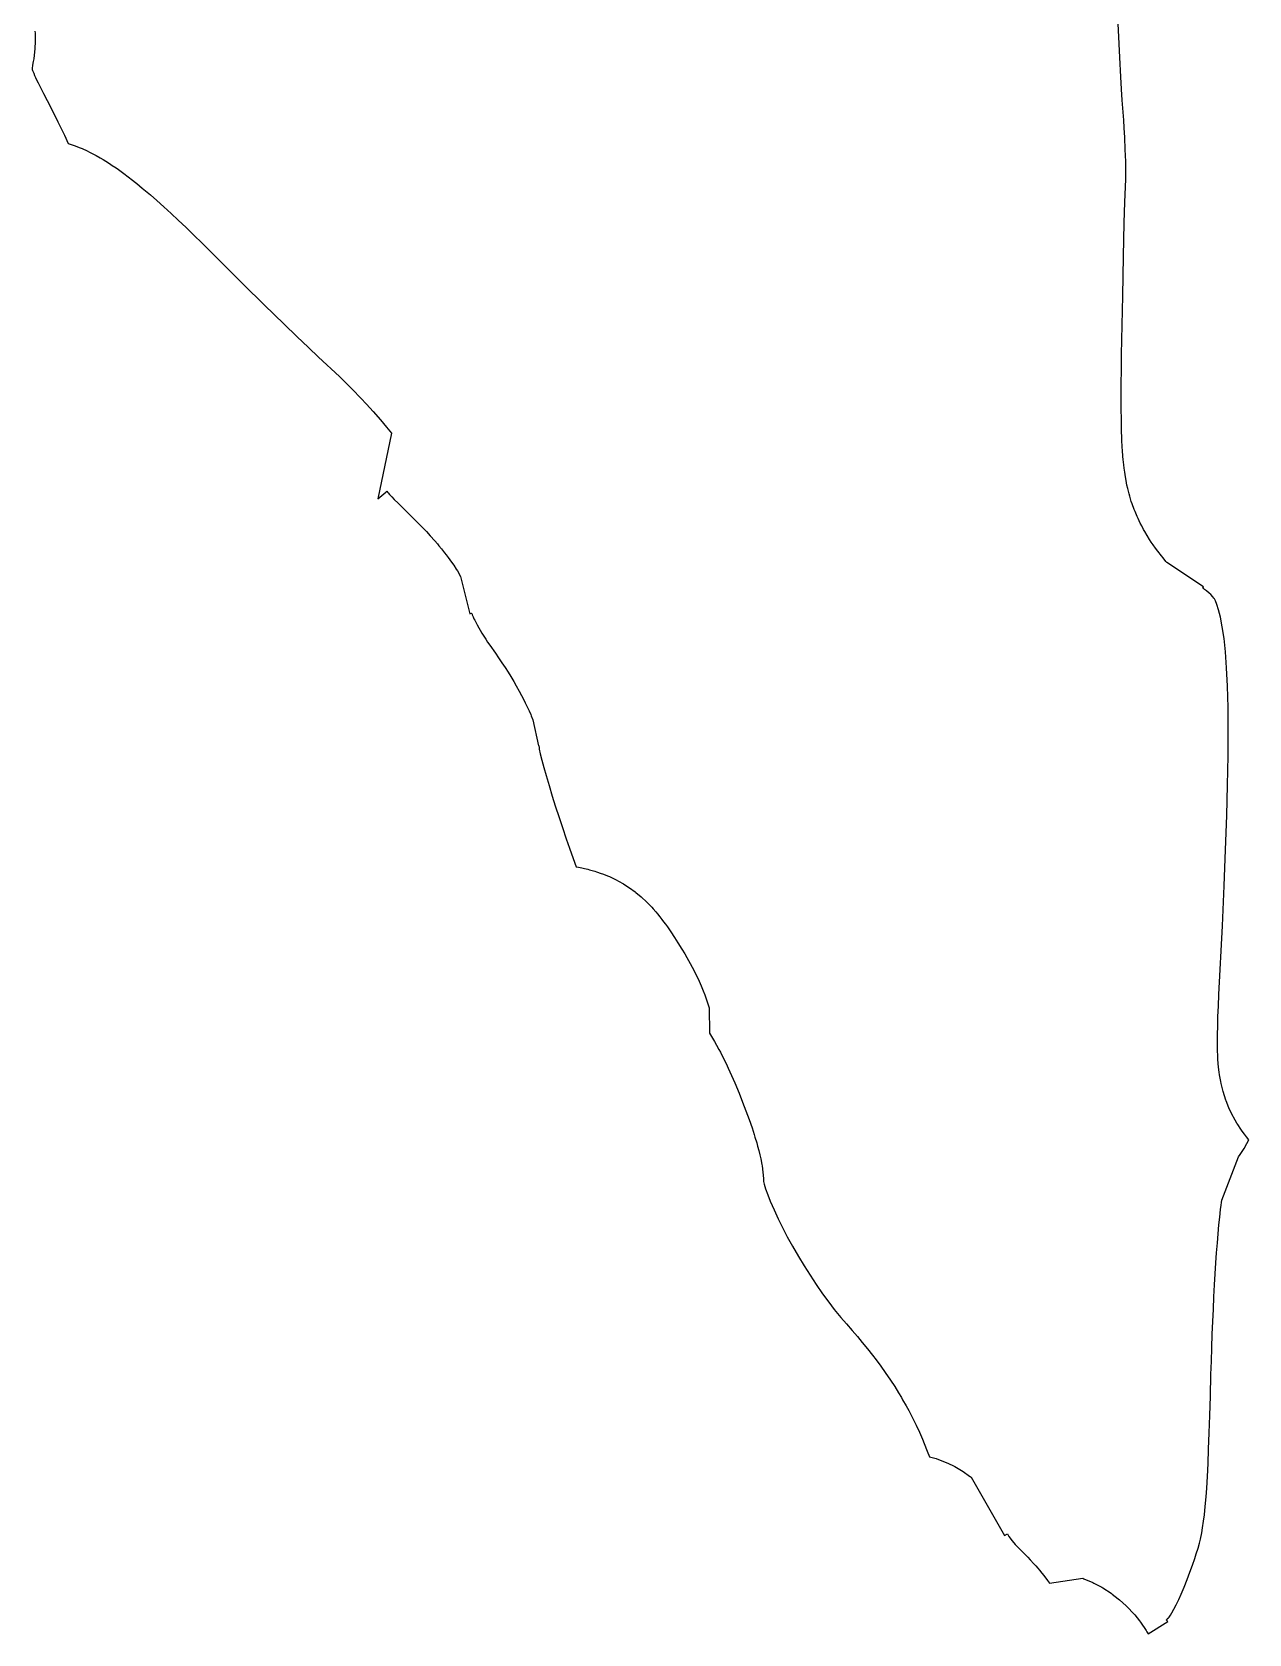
# Model space of a CAD drawing. Header units: metres. Extents: x -0.5 to 50.5, y -0.5 to 50.3.
# Drawn here: x 17.16 to 25.13, y 1.5 to 11.99 of the extents above; entities that cross this region are included whole.
import ezdxf

# ---------------------------------------------------------------- set-up
doc = ezdxf.new("R2010")
doc.units = ezdxf.units.M

msp = doc.modelspace()

# ---------------------------------------------------------------- linework, layer by layer
for p, q in [((17.18, 11.9976), (17.1805, 11.985)), ((17.1805, 11.985), (17.181, 11.9456)), ((24.2781, 11.9132), (24.2722, 12.0466)), ((17.1767, 11.862), (17.1715, 11.8167)), ((17.1784, 11.882), (17.1767, 11.862)), ((17.1808, 11.931), (17.1784, 11.882)), ((17.181, 11.9456), (17.1808, 11.931)), ((24.2824, 11.8252), (24.2781, 11.9132)), ((17.1648, 11.7742), (17.1607, 11.7518)), ((17.1607, 11.7518), (17.1621, 11.7469)), ((17.1621, 11.7469), (17.1644, 11.7397)), ((17.1686, 11.7976), (17.1648, 11.7742)), ((17.1715, 11.8167), (17.1686, 11.7976)), ((24.2892, 11.6983), (24.2824, 11.8252)), ((17.1644, 11.7397), (17.1675, 11.7311)), ((17.1675, 11.7311), (17.1714, 11.7212)), ((17.1714, 11.7212), (17.1778, 11.7061)), ((17.1778, 11.7061), (17.1833, 11.6939)), ((17.1833, 11.6939), (17.1903, 11.6791)), ((17.1903, 11.6791), (17.201, 11.6577)), ((17.201, 11.6577), (17.2367, 11.5894)), ((24.294, 11.6175), (24.2892, 11.6983)), ((17.2367, 11.5894), (17.283, 11.4983)), ((24.2987, 11.5446), (24.294, 11.6175)), ((24.3083, 11.4153), (24.2987, 11.5446)), ((17.283, 11.4983), (17.3302, 11.4033)), ((17.3302, 11.4033), (17.3722, 11.3162)), ((24.3115, 11.3639), (24.3083, 11.4153)), ((24.3151, 11.3014), (24.3115, 11.3639)), ((17.3722, 11.3162), (17.397, 11.2627)), ((17.397, 11.2627), (17.4357, 11.2491)), ((17.4357, 11.2491), (17.4759, 11.2335)), ((17.4759, 11.2335), (17.488, 11.2283)), ((17.488, 11.2283), (17.5208, 11.2135)), ((24.3186, 11.2234), (24.3151, 11.3014)), ((24.3213, 11.1432), (24.3186, 11.2234)), ((17.5208, 11.2135), (17.5363, 11.2059)), ((17.5363, 11.2059), (17.5621, 11.1927)), ((17.5621, 11.1927), (17.5807, 11.1827)), ((17.5807, 11.1827), (17.6078, 11.1674)), ((17.6078, 11.1674), (17.627, 11.1559)), ((17.627, 11.1559), (17.6449, 11.145)), ((17.6449, 11.145), (17.668, 11.1303)), ((17.668, 11.1303), (17.6864, 11.1182)), ((17.6864, 11.1182), (17.7113, 11.1013)), ((24.3221, 11.1013), (24.3213, 11.1432)), ((17.7113, 11.1013), (17.7268, 11.0905)), ((17.7268, 11.0905), (17.7529, 11.0717)), ((17.7529, 11.0717), (17.7983, 11.0377)), ((17.7983, 11.0377), (17.8107, 11.0282)), ((17.8107, 11.0282), (17.8475, 10.9989)), ((24.3192, 10.9773), (24.3219, 11.0273)), ((24.3219, 11.0273), (24.3221, 11.0339)), ((24.3224, 11.0616), (24.3221, 11.1013)), ((24.3221, 11.0339), (24.3224, 11.0616)), ((17.8475, 10.9989), (17.8828, 10.9701)), ((17.8828, 10.9701), (17.9362, 10.9251)), ((17.9362, 10.9251), (17.9785, 10.8882)), ((24.3155, 10.8772), (24.3192, 10.9773)), ((17.9785, 10.8882), (18.0233, 10.848)), ((18.0233, 10.848), (18.072, 10.8035)), ((18.072, 10.8035), (18.1185, 10.7601)), ((24.3118, 10.7428), (24.3155, 10.8772)), ((18.1185, 10.7601), (18.17, 10.7111)), ((18.17, 10.7111), (18.2202, 10.6624)), ((24.3066, 10.5215), (24.3118, 10.7428)), ((18.2202, 10.6624), (18.2741, 10.6094)), ((18.2741, 10.6094), (18.4111, 10.4727)), ((24.3015, 10.2641), (24.3066, 10.5215)), ((18.4111, 10.4727), (18.5453, 10.3397)), ((18.5453, 10.3397), (18.6811, 10.2063)), ((18.6811, 10.2063), (18.8125, 10.0783)), ((24.2947, 9.88008), (24.3015, 10.2641)), ((18.8125, 10.0783), (18.8945, 9.99907)), ((18.8945, 9.99907), (18.9702, 9.92645)), ((18.9702, 9.92645), (19.0371, 9.86292)), ((19.0371, 9.86292), (19.1732, 9.73549)), ((24.2934, 9.7807), (24.2947, 9.88008)), ((24.2923, 9.68787), (24.2934, 9.7807)), ((19.1732, 9.73549), (19.2221, 9.68787)), ((19.2221, 9.68787), (19.2586, 9.65138)), ((19.2586, 9.65138), (19.3143, 9.59366)), ((24.2919, 9.605), (24.2923, 9.68787)), ((19.3143, 9.59366), (19.3511, 9.5544)), ((19.3511, 9.5544), (19.3946, 9.50642)), ((24.292, 9.52757), (24.2919, 9.605)), ((19.3946, 9.50642), (19.4412, 9.45299)), ((19.4412, 9.45299), (19.4825, 9.4037)), ((24.2926, 9.45343), (24.292, 9.52757)), ((24.2938, 9.39069), (24.2926, 9.45343)), ((19.5135, 9.36554), (19.4255, 8.93533)), ((19.4825, 9.4037), (19.5135, 9.36554)), ((24.2961, 9.32388), (24.2938, 9.39069)), ((24.2987, 9.27139), (24.2961, 9.32388)), ((24.2998, 9.25438), (24.2987, 9.27139)), ((24.303, 9.21208), (24.2998, 9.25438)), ((24.3048, 9.19252), (24.303, 9.21208)), ((24.3084, 9.15733), (24.3048, 9.19252)), ((24.3109, 9.13582), (24.3084, 9.15733)), ((24.3144, 9.1098), (24.3109, 9.13582)), ((24.3191, 9.07962), (24.3144, 9.1098)), ((24.3235, 9.05469), (24.3191, 9.07962)), ((24.3296, 9.02423), (24.3235, 9.05469)), ((24.3341, 9.00403), (24.3296, 9.02423)), ((19.4255, 8.93533), (19.4767, 8.97829)), ((19.4767, 8.97829), (19.4839, 8.98468)), ((19.4839, 8.98468), (19.4841, 8.98447)), ((19.4841, 8.98447), (19.4843, 8.98468)), ((19.4843, 8.98468), (19.489, 8.9791)), ((19.489, 8.9791), (19.4892, 8.97923)), ((19.4892, 8.97923), (19.4918, 8.97574)), ((19.4918, 8.97574), (19.5016, 8.96469)), ((19.5016, 8.96469), (19.5168, 8.94841)), ((19.5168, 8.94841), (19.5326, 8.93198)), ((19.5326, 8.93198), (19.5572, 8.90698)), ((24.3431, 8.96848), (24.3341, 9.00403)), ((24.3473, 8.95328), (24.3431, 8.96848)), ((24.3579, 8.9184), (24.3473, 8.95328)), ((24.3628, 8.90378), (24.3579, 8.9184)), ((19.5572, 8.90698), (19.6115, 8.85281)), ((19.6115, 8.85281), (19.6508, 8.81422)), ((19.6508, 8.81422), (19.6821, 8.78304)), ((24.377, 8.86504), (24.3628, 8.90378)), ((24.3823, 8.85173), (24.377, 8.86504)), ((24.3963, 8.81902), (24.3823, 8.85173)), ((24.4018, 8.80695), (24.3963, 8.81902)), ((19.6821, 8.78304), (19.714, 8.75053)), ((19.714, 8.75053), (19.7423, 8.72073)), ((19.7423, 8.72073), (19.768, 8.69281)), ((24.4167, 8.77634), (24.4018, 8.80695)), ((24.4257, 8.75905), (24.4167, 8.77634)), ((24.4384, 8.73549), (24.4257, 8.75905)), ((24.4459, 8.72211), (24.4384, 8.73549)), ((24.4616, 8.69551), (24.4459, 8.72211)), ((19.768, 8.69281), (19.7969, 8.66054)), ((19.7969, 8.66054), (19.8145, 8.64034)), ((19.8145, 8.64034), (19.8246, 8.62834)), ((19.8246, 8.62834), (19.8412, 8.60834)), ((19.8412, 8.60834), (19.8619, 8.58261)), ((24.4773, 8.67014), (24.4616, 8.69551)), ((24.4888, 8.65247), (24.4773, 8.67014)), ((24.5011, 8.63437), (24.4888, 8.65247)), ((24.5164, 8.61249), (24.5011, 8.63437)), ((24.5308, 8.59279), (24.5164, 8.61249)), ((19.8619, 8.58261), (19.8729, 8.56844)), ((19.8729, 8.56844), (19.8851, 8.55229)), ((19.8851, 8.55229), (19.8966, 8.53667)), ((19.8966, 8.53667), (19.9081, 8.5206)), ((19.9081, 8.5206), (19.9221, 8.50024)), ((19.9221, 8.50024), (19.9384, 8.47523)), ((24.5545, 8.5621), (24.5308, 8.59279)), ((24.5655, 8.54858), (24.5545, 8.5621)), ((24.5845, 8.52634), (24.5655, 8.54858)), ((24.5914, 8.51857), (24.5845, 8.52634)), ((24.8298, 8.35944), (24.5914, 8.51857)), ((19.9384, 8.47523), (19.9458, 8.46339)), ((19.9458, 8.46339), (19.9669, 8.4274)), ((19.9669, 8.4274), (20.0271, 8.18373)), ((24.8248, 8.35217), (24.8298, 8.35944)), ((24.8307, 8.34795), (24.8248, 8.35217)), ((24.8306, 8.34781), (24.8307, 8.34795)), ((24.8326, 8.34657), (24.8306, 8.34781)), ((24.8325, 8.34642), (24.8326, 8.34657)), ((24.8359, 8.34439), (24.8325, 8.34642)), ((24.8357, 8.3441), (24.8359, 8.34439)), ((24.8381, 8.34271), (24.8357, 8.3441)), ((24.8493, 8.334), (24.8381, 8.34271)), ((24.8685, 8.31705), (24.8493, 8.334)), ((24.8777, 8.30826), (24.8685, 8.31705)), ((24.8911, 8.29459), (24.8777, 8.30826)), ((24.8989, 8.28506), (24.8911, 8.29459)), ((24.902, 8.28049), (24.8989, 8.28506)), ((20.0271, 8.18373), (20.0386, 8.1881)), ((20.0386, 8.1881), (20.0396, 8.18547)), ((20.0396, 8.18547), (20.0398, 8.18555)), ((20.0398, 8.18555), (20.0419, 8.17973)), ((20.0419, 8.17973), (20.042, 8.17981)), ((20.042, 8.17981), (20.0429, 8.17668)), ((24.9088, 8.26741), (24.902, 8.28049)), ((24.9181, 8.24487), (24.9088, 8.26741)), ((24.9297, 8.20917), (24.9181, 8.24487)), ((24.9416, 8.1617), (24.9297, 8.20917)), ((20.0429, 8.17668), (20.0483, 8.16316)), ((20.0483, 8.16316), (20.0541, 8.15051)), ((20.0541, 8.15051), (20.059, 8.14047)), ((20.059, 8.14047), (20.0655, 8.12782)), ((20.0655, 8.12782), (20.075, 8.10994)), ((20.075, 8.10994), (20.0858, 8.09061)), ((20.0858, 8.09061), (20.0938, 8.07687)), ((20.0938, 8.07687), (20.106, 8.05666)), ((24.9538, 8.09758), (24.9416, 8.1617)), ((24.9648, 8.02141), (24.9538, 8.09758)), ((20.106, 8.05666), (20.1181, 8.03717)), ((20.1181, 8.03717), (20.1313, 8.01653)), ((20.1313, 8.01653), (20.1438, 7.99763)), ((20.1438, 7.99763), (20.1571, 7.97852)), ((20.1571, 7.97852), (20.1954, 7.92442)), ((24.9739, 7.93452), (24.9648, 8.02141)), ((20.1954, 7.92442), (20.2157, 7.89507)), ((20.2157, 7.89507), (20.2373, 7.86278)), ((24.9818, 7.82848), (24.9739, 7.93452)), ((20.2373, 7.86278), (20.2577, 7.83167)), ((20.2577, 7.83167), (20.2777, 7.80013)), ((20.2777, 7.80013), (20.295, 7.77213)), ((20.295, 7.77213), (20.3146, 7.73956)), ((24.9875, 7.70824), (24.9818, 7.82848)), ((20.3146, 7.73956), (20.3308, 7.71172)), ((20.3308, 7.71172), (20.3504, 7.6769)), ((20.3504, 7.6769), (20.3657, 7.64854)), ((24.9913, 7.56859), (24.9875, 7.70824)), ((20.3657, 7.64854), (20.3757, 7.62943)), ((20.3757, 7.62943), (20.3901, 7.60078)), ((20.3901, 7.60078), (20.4034, 7.57324)), ((20.4034, 7.57324), (20.4154, 7.54677)), ((24.9928, 7.41637), (24.9913, 7.56859)), ((20.4154, 7.54677), (20.4257, 7.52286)), ((20.4257, 7.52286), (20.4292, 7.51413)), ((20.4292, 7.51413), (20.4394, 7.48775)), ((20.4394, 7.48775), (20.4762, 7.3188)), ((24.9919, 7.25323), (24.9928, 7.41637)), ((20.4762, 7.3188), (20.4782, 7.31917)), ((20.4782, 7.31917), (20.4801, 7.30804)), ((20.4801, 7.30804), (20.4803, 7.30804)), ((20.4803, 7.30804), (20.4809, 7.30266)), ((20.4809, 7.30266), (20.4819, 7.29626)), ((20.4819, 7.29626), (20.4884, 7.26639)), ((20.4884, 7.26639), (20.4988, 7.22401)), ((24.9886, 7.06015), (24.9919, 7.25323)), ((20.4988, 7.22401), (20.5112, 7.17734)), ((20.5112, 7.17734), (20.5263, 7.12376)), ((20.5263, 7.12376), (20.5455, 7.0582)), ((20.5455, 7.0582), (20.5666, 6.98877)), ((24.9834, 6.86337), (24.9886, 7.06015)), ((20.5666, 6.98877), (20.5867, 6.92487)), ((20.5867, 6.92487), (20.6113, 6.84904)), ((20.6113, 6.84904), (20.6329, 6.78355)), ((24.9756, 6.63744), (24.9834, 6.86337)), ((20.6329, 6.78355), (20.6583, 6.70911)), ((20.6583, 6.70911), (20.6792, 6.64964)), ((20.6792, 6.64964), (20.7041, 6.5808)), ((24.966, 6.40227), (24.9756, 6.63744)), ((20.7041, 6.5808), (20.7243, 6.52737)), ((20.7243, 6.52737), (20.7388, 6.52454)), ((20.7388, 6.52454), (20.7602, 6.52003)), ((20.7602, 6.52003), (20.7779, 6.51604)), ((20.7779, 6.51604), (20.7998, 6.51073)), ((20.7998, 6.51073), (20.811, 6.50781)), ((20.811, 6.50781), (20.845, 6.49808)), ((20.845, 6.49808), (20.8559, 6.49466)), ((20.8559, 6.49466), (20.8878, 6.48383)), ((20.8878, 6.48383), (20.8967, 6.48056)), ((20.8967, 6.48056), (20.9358, 6.46492)), ((20.9358, 6.46492), (20.9413, 6.46252)), ((20.9413, 6.46252), (20.9763, 6.44624)), ((20.9763, 6.44624), (20.9802, 6.44427)), ((20.9802, 6.44427), (21.0283, 6.41782)), ((21.0283, 6.41782), (21.0327, 6.41521)), ((21.0327, 6.41521), (21.0689, 6.39194)), ((24.9539, 6.14012), (24.966, 6.40227)), ((21.0689, 6.39194), (21.0728, 6.38925)), ((21.0728, 6.38925), (21.1092, 6.36272)), ((21.1092, 6.36272), (21.1148, 6.35828)), ((21.1148, 6.35828), (21.1481, 6.33058)), ((21.1481, 6.33058), (21.1537, 6.32556)), ((21.1537, 6.32556), (21.1807, 6.30049)), ((21.1807, 6.30049), (21.1883, 6.293)), ((21.1883, 6.293), (21.2183, 6.26175)), ((21.2183, 6.26175), (21.2271, 6.252)), ((21.2271, 6.252), (21.2446, 6.23186)), ((21.2446, 6.23186), (21.2547, 6.2198)), ((21.2547, 6.2198), (21.2708, 6.19995)), ((21.2708, 6.19995), (21.2843, 6.18257)), ((21.2843, 6.18257), (21.2961, 6.16695)), ((21.2961, 6.16695), (21.3078, 6.15103)), ((21.3078, 6.15103), (21.3205, 6.13321)), ((21.3205, 6.13321), (21.3425, 6.10101)), ((21.3425, 6.10101), (21.3668, 6.06438)), ((24.9313, 5.69087), (24.9539, 6.14012)), ((21.3668, 6.06438), (21.3891, 6.02927)), ((21.3891, 6.02927), (21.4146, 5.9884)), ((21.4146, 5.9884), (21.4337, 5.95663)), ((21.4337, 5.95663), (21.4473, 5.93346)), ((21.4473, 5.93346), (21.4691, 5.8947)), ((21.4691, 5.8947), (21.4824, 5.87021)), ((21.4824, 5.87021), (21.5038, 5.82877)), ((21.5038, 5.82877), (21.5136, 5.80893)), ((21.5136, 5.80893), (21.5212, 5.79315)), ((21.5212, 5.79315), (21.5283, 5.77782)), ((21.5283, 5.77782), (21.5418, 5.74728)), ((21.5418, 5.74728), (21.5549, 5.71581)), ((21.5549, 5.71581), (21.5656, 5.68832)), ((21.5656, 5.68832), (21.5748, 5.66252)), ((24.9279, 5.61476), (24.9313, 5.69087)), ((21.5748, 5.66252), (21.5789, 5.6503)), ((21.5789, 5.6503), (21.5896, 5.616)), ((21.5896, 5.616), (21.5931, 5.6037)), ((21.5931, 5.6037), (21.5956, 5.43803)), ((24.9252, 5.54694), (24.9279, 5.61476)), ((24.9222, 5.42799), (24.9233, 5.48419)), ((24.9233, 5.48419), (24.9252, 5.54694)), ((21.5956, 5.43803), (21.6161, 5.40561)), ((21.6161, 5.40561), (21.6299, 5.38228)), ((21.6299, 5.38228), (21.6429, 5.35924)), ((21.6429, 5.35924), (21.6581, 5.33124)), ((24.9222, 5.36963), (24.9222, 5.42799)), ((24.9223, 5.354), (24.9222, 5.36963)), ((24.9231, 5.31743), (24.9223, 5.354)), ((21.6581, 5.33124), (21.6673, 5.31372)), ((21.6673, 5.31372), (21.6845, 5.27992)), ((21.6845, 5.27992), (21.6914, 5.26596)), ((21.6914, 5.26596), (21.7119, 5.22314)), ((24.9239, 5.29541), (24.9231, 5.31743)), ((24.9254, 5.26785), (24.9239, 5.29541)), ((24.9274, 5.23964), (24.9254, 5.26785)), ((21.7119, 5.22314), (21.7186, 5.20905)), ((21.7186, 5.20905), (21.7404, 5.16084)), ((21.7404, 5.16084), (21.7618, 5.11185)), ((24.9297, 5.21529), (24.9274, 5.23964)), ((24.9336, 5.18178), (24.9297, 5.21529)), ((24.936, 5.1647), (24.9336, 5.18178)), ((24.9435, 5.12086), (24.936, 5.1647)), ((21.7618, 5.11185), (21.7899, 5.04468)), ((21.7899, 5.04468), (21.8133, 4.9863)), ((24.9462, 5.10806), (24.9435, 5.12086)), ((24.9566, 5.0643), (24.9462, 5.10806)), ((24.9587, 5.05653), (24.9566, 5.0643)), ((24.9765, 5.00005), (24.9587, 5.05653)), ((21.8133, 4.9863), (21.8351, 4.92917)), ((21.8351, 4.92917), (21.8557, 4.87276)), ((24.9784, 4.99503), (24.9765, 5.00005)), ((24.9965, 4.94966), (24.9784, 4.99503)), ((24.9993, 4.94342), (24.9965, 4.94966)), ((25.0241, 4.89282), (24.9993, 4.94342)), ((21.8557, 4.87276), (21.8748, 4.81737)), ((25.0266, 4.88824), (25.0241, 4.89282)), ((25.0492, 4.84935), (25.0266, 4.88824)), ((25.0545, 4.84084), (25.0492, 4.84935)), ((25.076, 4.80835), (25.0545, 4.84084)), ((21.8748, 4.81737), (21.8888, 4.77432)), ((21.8888, 4.77432), (21.8941, 4.75754)), ((21.8941, 4.75754), (21.9052, 4.72009)), ((21.9052, 4.72009), (21.9113, 4.69865)), ((25.0841, 4.79686), (25.076, 4.80835)), ((25.0993, 4.776), (25.0841, 4.79686)), ((25.1114, 4.76007), (25.0993, 4.776)), ((25.1282, 4.73863), (25.1114, 4.76007)), ((25.1145, 4.71449), (25.1282, 4.73863)), ((21.9113, 4.69865), (21.9192, 4.66907)), ((21.9192, 4.66907), (21.9261, 4.64064)), ((21.9261, 4.64064), (21.9316, 4.61607)), ((21.9316, 4.61607), (21.9388, 4.5787)), ((24.9508, 4.34441), (25.0604, 4.6282)), ((25.0604, 4.6282), (25.0708, 4.64398)), ((25.0708, 4.64398), (25.0958, 4.68353)), ((25.0958, 4.68353), (25.1145, 4.71449)), ((21.9388, 4.5787), (21.9404, 4.56911)), ((21.9404, 4.56911), (21.9492, 4.48711)), ((21.9492, 4.48711), (21.9502, 4.46602)), ((21.9502, 4.46602), (21.9543, 4.44916)), ((21.9543, 4.44916), (21.9633, 4.41943)), ((21.9633, 4.41943), (21.9777, 4.37872)), ((21.9777, 4.37872), (21.9941, 4.3372)), ((21.9941, 4.3372), (22.0186, 4.28036)), ((24.9422, 4.28284), (24.946, 4.31184)), ((24.946, 4.31184), (24.9484, 4.32892)), ((24.9484, 4.32892), (24.9508, 4.34441)), ((22.0186, 4.28036), (22.0453, 4.22301)), ((22.0453, 4.22301), (22.074, 4.16507)), ((24.9313, 4.18266), (24.9364, 4.23282)), ((24.9364, 4.23282), (24.9422, 4.28284)), ((22.074, 4.16507), (22.1056, 4.10474)), ((22.1056, 4.10474), (22.1394, 4.0433)), ((24.9211, 4.06432), (24.926, 4.1237)), ((24.926, 4.1237), (24.9313, 4.18266)), ((22.1394, 4.0433), (22.1789, 3.97482)), ((24.9119, 3.93498), (24.9164, 4.0002)), ((24.9164, 4.0002), (24.9211, 4.06432)), ((22.1789, 3.97482), (22.2154, 3.91441)), ((22.2154, 3.91441), (22.2543, 3.85291)), ((24.9073, 3.86215), (24.9119, 3.93498)), ((22.2543, 3.85291), (22.2945, 3.79207)), ((22.2945, 3.79207), (22.3363, 3.7318)), ((24.899, 3.71115), (24.903, 3.78915)), ((24.903, 3.78915), (24.9073, 3.86215)), ((22.3363, 3.7318), (22.377, 3.67598)), ((22.377, 3.67598), (22.4135, 3.62851)), ((24.8951, 3.63162), (24.899, 3.71115)), ((22.4135, 3.62851), (22.455, 3.57733)), ((22.455, 3.57733), (22.4927, 3.534)), ((24.8915, 3.54927), (24.8951, 3.63162)), ((22.4927, 3.534), (22.5298, 3.49226)), ((22.5298, 3.49226), (22.565, 3.45142)), ((24.8849, 3.37843), (24.8881, 3.46669)), ((24.8881, 3.46669), (24.8915, 3.54927)), ((22.565, 3.45142), (22.5966, 3.41347)), ((22.5966, 3.41347), (22.631, 3.37123)), ((22.631, 3.37123), (22.664, 3.32907)), ((24.882, 3.29112), (24.8849, 3.37843)), ((22.664, 3.32907), (22.6865, 3.29956)), ((22.6865, 3.29956), (22.7178, 3.25703)), ((22.7178, 3.25703), (22.746, 3.21733)), ((24.8793, 3.20229), (24.882, 3.29112)), ((22.746, 3.21733), (22.7807, 3.16652)), ((22.7807, 3.16652), (22.8086, 3.12378)), ((24.8756, 3.06061), (24.8793, 3.20229)), ((22.8086, 3.12378), (22.8346, 3.08228)), ((22.8346, 3.08228), (22.8524, 3.05275)), ((22.8524, 3.05275), (22.8608, 3.03844)), ((24.8718, 2.93477), (24.8756, 3.06061)), ((22.8608, 3.03844), (22.8839, 2.9978)), ((22.8839, 2.9978), (22.9005, 2.96756)), ((22.9005, 2.96756), (22.9233, 2.92422)), ((22.9233, 2.92422), (22.9319, 2.90736)), ((22.9319, 2.90736), (22.9495, 2.87109)), ((22.9495, 2.87109), (22.9704, 2.82602)), ((24.8682, 2.8221), (24.8718, 2.93477)), ((22.9704, 2.82602), (22.9837, 2.79599)), ((22.9837, 2.79599), (22.991, 2.77892)), ((22.991, 2.77892), (23.0024, 2.75107)), ((23.0024, 2.75107), (23.0221, 2.70026)), ((24.8642, 2.71458), (24.8682, 2.8221)), ((23.0221, 2.70026), (23.0358, 2.66376)), ((23.0358, 2.66376), (23.0722, 2.65511)), ((23.0722, 2.65511), (23.08, 2.65257)), ((23.08, 2.65257), (23.1507, 2.62523)), ((23.1507, 2.62523), (23.1557, 2.62299)), ((23.1557, 2.62299), (23.1978, 2.6024)), ((24.8602, 2.62051), (24.8642, 2.71458)), ((23.1978, 2.6024), (23.2014, 2.60052)), ((23.2014, 2.60052), (23.2452, 2.57523)), ((23.2452, 2.57523), (23.2498, 2.57231)), ((23.2498, 2.57231), (23.3049, 2.53423)), ((23.3049, 2.53423), (23.3101, 2.53023)), ((23.3101, 2.53023), (23.5276, 2.14828)), ((24.8515, 2.46007), (24.856, 2.53539)), ((24.856, 2.53539), (24.8602, 2.62051)), ((24.8474, 2.40221), (24.8515, 2.46007)), ((24.8362, 2.2843), (24.842, 2.33917)), ((24.842, 2.33917), (24.8474, 2.40221)), ((24.8245, 2.19975), (24.8309, 2.24249)), ((24.8309, 2.24249), (24.8362, 2.2843)), ((23.5276, 2.14828), (23.5468, 2.15962)), ((23.5468, 2.15962), (23.5518, 2.15126)), ((23.5518, 2.15126), (23.5522, 2.15147)), ((23.5522, 2.15147), (23.5564, 2.14342)), ((23.5564, 2.14342), (23.5639, 2.13243)), ((23.5639, 2.13243), (23.576, 2.11659)), ((23.576, 2.11659), (23.5894, 2.10052)), ((23.5894, 2.10052), (23.598, 2.09071)), ((24.7947, 2.06657), (24.8035, 2.09914)), ((24.8035, 2.09914), (24.81, 2.12567)), ((24.81, 2.12567), (24.8186, 2.1666)), ((24.8186, 2.1666), (24.8245, 2.19975)), ((23.598, 2.09071), (23.6051, 2.08286)), ((23.6051, 2.08286), (23.6187, 2.06889)), ((23.6187, 2.06889), (23.6472, 2.04091)), ((23.6472, 2.04091), (23.6586, 2.02957)), ((23.6586, 2.02957), (23.6802, 2.00748)), ((23.6802, 2.00748), (23.6964, 1.99025)), ((24.7586, 1.95564), (24.7736, 1.99896)), ((24.7736, 1.99896), (24.7835, 2.02957)), ((24.7835, 2.02957), (24.7947, 2.06657)), ((23.6964, 1.99025), (23.7197, 1.9648)), ((23.7197, 1.9648), (23.7328, 1.94997)), ((23.7328, 1.94997), (23.7449, 1.936)), ((23.7449, 1.936), (23.7562, 1.92256)), ((23.7562, 1.92256), (23.7727, 1.9025)), ((23.7727, 1.9025), (23.7849, 1.8873)), ((24.7234, 1.86049), (24.7417, 1.90897)), ((24.7417, 1.90897), (24.7586, 1.95564)), ((23.7849, 1.8873), (23.8096, 1.8551)), ((23.8096, 1.8551), (23.8231, 1.83649)), ((23.8231, 1.83649), (24.0397, 1.86899)), ((24.0397, 1.86899), (24.0461, 1.86659)), ((24.0461, 1.86659), (24.1056, 1.84114)), ((24.1056, 1.84114), (24.1118, 1.83817)), ((24.1118, 1.83817), (24.1639, 1.81032)), ((24.1639, 1.81032), (24.1717, 1.80574)), ((24.1717, 1.80574), (24.225, 1.77107)), ((24.6849, 1.76613), (24.7039, 1.81134)), ((24.7039, 1.81134), (24.7234, 1.86049)), ((24.225, 1.77107), (24.2319, 1.76613)), ((24.2319, 1.76613), (24.2726, 1.73473)), ((24.2726, 1.73473), (24.2811, 1.7276)), ((24.2811, 1.7276), (24.3245, 1.68849)), ((24.3245, 1.68849), (24.3315, 1.68166)), ((24.3315, 1.68166), (24.3734, 1.63695)), ((24.6368, 1.66631), (24.6522, 1.69589)), ((24.6522, 1.69589), (24.6688, 1.73021)), ((24.6688, 1.73021), (24.6849, 1.76613)), ((24.3734, 1.63695), (24.3801, 1.62917)), ((24.3801, 1.62917), (24.4117, 1.58969)), ((24.4117, 1.58969), (24.418, 1.58119)), ((24.418, 1.58119), (24.455, 1.52631)), ((24.4674, 1.50471), (24.5966, 1.58708)), ((24.5876, 1.59514), (24.589, 1.59674)), ((24.5966, 1.58708), (24.5876, 1.59514)), ((24.5883, 1.59755), (24.594, 1.60307)), ((24.589, 1.59674), (24.5883, 1.59755)), ((24.5934, 1.60379), (24.5998, 1.6091)), ((24.594, 1.60307), (24.5934, 1.60379)), ((24.5997, 1.60931), (24.6013, 1.61055)), ((24.5998, 1.6091), (24.5997, 1.60931)), ((24.6013, 1.61055), (24.6053, 1.61557)), ((24.6053, 1.61557), (24.6134, 1.62714)), ((24.6134, 1.62714), (24.6234, 1.6429)), ((24.6234, 1.6429), (24.6368, 1.66631)), ((24.455, 1.52631), (24.4601, 1.51794)), ((24.4601, 1.51794), (24.4674, 1.50471))]:
    msp.add_line(p, q)

doc.saveas('drawing.dxf')
